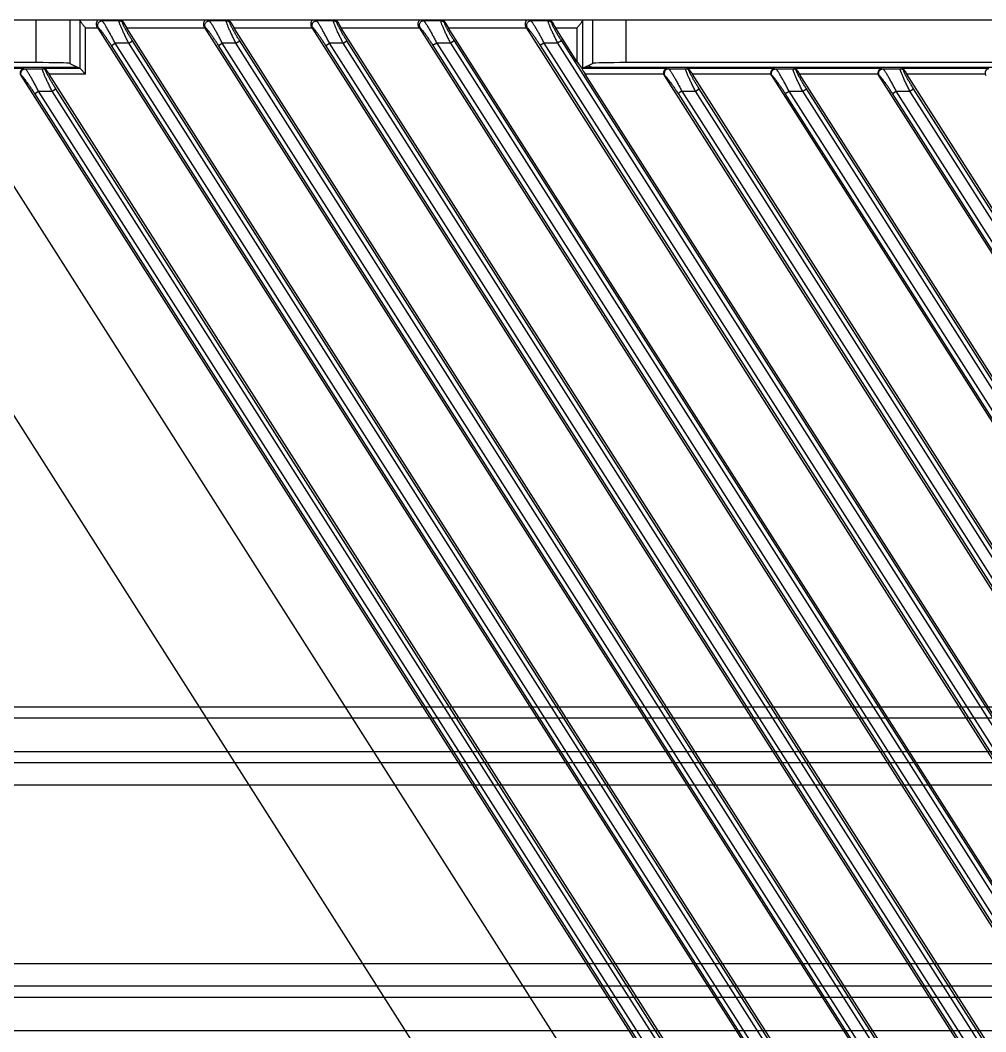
# Model space of a CAD drawing. Header units: millimetres. Extents: x 562 to 17351, y 2396 to 6995.
# Drawn here: x 12551.5 to 12638, y 5465.6 to 5556.2 of the extents above; entities that cross this region are included whole.
import ezdxf

# ---------------------------------------------------------------- set-up
doc = ezdxf.new("R2010")
doc.units = ezdxf.units.MM
doc.layers.add('02___PRT_ALL_AXES', color=7, linetype='Continuous')

# ---------------------------------------------------------------- blocks, each defined once
blk = doc.blocks.new('DTGCNV')
at = {"color": 7, "linetype": 'Continuous'}
for p, q in [((13316.618, 5010.197), (12716.618, 5010.197)), ((13130.711, 5006.4), (13130.711, 5010.197)), ((13133.707, 5010.197), (13133.707, 5006.326)), ((13134.634, 5005.862), (13134.634, 5010.16)), ((13135.133, 5005.363), (13135.133, 5009.497)), ((13136.217, 5009.497), (13135.133, 5009.497)), ((13136.269, 5009.526), (13136.16, 5009.585)), ((13136.217, 5009.497), (13315.884, 4727.477)), ((13136.605, 5010.138), (13136.497, 5010.197)), ((13138.128, 5010.138), (13136.605, 5010.138)), ((13138.128, 5010.138), (13138.161, 5010.197)), ((13138.509, 5010.035), (13138.465, 5009.954)), ((13145.821, 5009.497), (13138.825, 5009.497)), ((13315.918, 4731.517), (13138.825, 5009.497)), ((13145.873, 5009.526), (13145.764, 5009.585)), ((13145.821, 5009.497), (13315.884, 4742.552)), ((13146.209, 5010.138), (13146.101, 5010.197)), ((13147.733, 5010.138), (13146.209, 5010.138)), ((13147.733, 5010.138), (13147.765, 5010.197)), ((13148.113, 5010.035), (13148.069, 5009.954)), ((13155.425, 5009.497), (13148.429, 5009.497)), ((13315.918, 4746.593), (13148.429, 5009.497)), ((13155.477, 5009.526), (13155.368, 5009.585)), ((13155.425, 5009.497), (13315.884, 4757.628)), ((13155.813, 5010.138), (13155.705, 5010.197)), ((13157.337, 5010.138), (13155.813, 5010.138)), ((13157.337, 5010.138), (13157.369, 5010.197)), ((13157.717, 5010.035), (13157.673, 5009.954)), ((13165.029, 5009.497), (13158.034, 5009.497)), ((13311.784, 4768.157), (13158.034, 5009.497)), ((13164.973, 5009.585), (13165.081, 5009.526)), ((13165.029, 5009.497), (13311.536, 4779.528)), ((13165.309, 5010.197), (13165.417, 5010.138)), ((13166.941, 5010.138), (13165.417, 5010.138)), ((13166.973, 5010.197), (13166.941, 5010.138)), ((13167.321, 5010.035), (13167.277, 5009.954)), ((13174.633, 5009.497), (13167.638, 5009.497)), ((13311.784, 4783.233), (13167.638, 5009.497)), ((13174.577, 5009.585), (13174.685, 5009.526)), ((13174.633, 5009.497), (13311.536, 4794.603)), ((13174.914, 5010.197), (13175.021, 5010.138)), ((13176.545, 5010.138), (13175.021, 5010.138)), ((13176.577, 5010.197), (13176.545, 5010.138)), ((13176.925, 5010.035), (13176.881, 5009.954)), ((13179.144, 5009.497), (13177.242, 5009.497)), ((13179.144, 5006.512), (13177.242, 5009.497)), ((13179.144, 5009.497), (13179.144, 5006.512)), ((13179.643, 5010.16), (13179.643, 5005.862)), ((13180.57, 5006.326), (13180.57, 5010.197)), ((13183.566, 5006.4), (13183.566, 5010.197)), ((13137.436, 5007.932), (13137.772, 5008.146)), ((13314.231, 4730.419), (13137.436, 5007.932)), ((13138.992, 5008.146), (13137.772, 5008.146)), ((13314.567, 4730.633), (13137.772, 5008.146)), ((13138.992, 5008.146), (13139.328, 5008.36)), ((13314.567, 4732.549), (13138.992, 5008.146)), ((13314.903, 4732.763), (13139.328, 5008.36)), ((13147.04, 5007.932), (13147.376, 5008.146)), ((13314.231, 4745.494), (13147.04, 5007.932)), ((13148.596, 5008.146), (13147.376, 5008.146)), ((13314.567, 4745.708), (13147.376, 5008.146)), ((13148.596, 5008.146), (13148.933, 5008.36)), ((13314.567, 4747.625), (13148.596, 5008.146)), ((13314.903, 4747.839), (13148.933, 5008.36)), ((13156.644, 5007.932), (13156.98, 5008.146)), ((13314.231, 4760.57), (13156.644, 5007.932)), ((13158.201, 5008.146), (13156.98, 5008.146)), ((13314.567, 4760.784), (13156.98, 5008.146)), ((13158.201, 5008.146), (13158.537, 5008.36)), ((13314.567, 4762.7), (13158.201, 5008.146)), ((13314.903, 4762.914), (13158.537, 5008.36)), ((13166.584, 5008.146), (13166.248, 5007.932)), ((13166.248, 5007.932), (13309.921, 4782.41)), ((13167.805, 5008.146), (13166.584, 5008.146)), ((13166.584, 5008.146), (13310.257, 4782.624)), ((13168.141, 5008.36), (13167.805, 5008.146)), ((13167.805, 5008.146), (13310.257, 4784.54)), ((13168.141, 5008.36), (13310.593, 4784.754)), ((13176.188, 5008.146), (13175.852, 5007.932)), ((13175.852, 5007.932), (13309.921, 4797.485)), ((13177.409, 5008.146), (13176.188, 5008.146)), ((13176.188, 5008.146), (13310.257, 4797.699)), ((13177.745, 5008.36), (13177.409, 5008.146)), ((13177.409, 5008.146), (13310.257, 4799.615)), ((13177.745, 5008.36), (13310.593, 4799.829)), ((13134.46, 5005.95), (13099.777, 5005.95)), ((13130.711, 5006.4), (13103.525, 5006.4)), ((13129.607, 5005.863), (13122.17, 5005.863)), ((13129.607, 5005.863), (13129.733, 5005.836)), ((13129.733, 5005.836), (13131.276, 5005.836)), ((13131.276, 5005.836), (13131.367, 5005.863)), ((13134.633, 5005.863), (13131.367, 5005.863)), ((13133.707, 5006.326), (13134.633, 5005.863)), ((13135.133, 5005.363), (13134.634, 5005.862)), ((13179.643, 5005.862), (13179.611, 5005.83)), ((13180.57, 5006.326), (13179.644, 5005.863)), ((13187.232, 5005.863), (13179.644, 5005.863)), ((13237.419, 5005.95), (13179.817, 5005.95)), ((13233.671, 5006.4), (13183.566, 5006.4)), ((13187.232, 5005.863), (13187.357, 5005.836)), ((13187.357, 5005.836), (13188.901, 5005.836)), ((13188.901, 5005.836), (13188.991, 5005.863)), ((13196.836, 5005.863), (13188.991, 5005.863)), ((13196.836, 5005.863), (13196.961, 5005.836)), ((13196.961, 5005.836), (13198.505, 5005.836)), ((13198.505, 5005.836), (13198.595, 5005.863)), ((13206.44, 5005.863), (13198.595, 5005.863)), ((13206.44, 5005.863), (13206.565, 5005.836)), ((13206.565, 5005.836), (13208.109, 5005.836)), ((13208.109, 5005.836), (13208.2, 5005.863)), ((13216.044, 5005.863), (13208.2, 5005.863)), ((13122.275, 5005.363), (13314.224, 4704.063)), ((13129.396, 5005.222), (13129.327, 5005.237)), ((13129.327, 5005.237), (13315.884, 4712.401)), ((13131.672, 5005.668), (13131.613, 5005.65)), ((13135.133, 5005.363), (13131.855, 5005.363)), ((13315.918, 4716.442), (13131.855, 5005.363)), ((13186.899, 5005.363), (13179.875, 5005.363)), ((13311.784, 4798.308), (13179.875, 5005.363)), ((13186.951, 5005.237), (13187.021, 5005.222)), ((13186.951, 5005.237), (13312.75, 4807.772)), ((13189.296, 5005.668), (13189.237, 5005.65)), ((13196.503, 5005.363), (13189.48, 5005.363)), ((13315.271, 4807.911), (13189.48, 5005.363)), ((13196.625, 5005.222), (13196.556, 5005.237)), ((13196.556, 5005.237), (13315.884, 4817.929)), ((13198.9, 5005.668), (13198.841, 5005.65)), ((13206.107, 5005.363), (13199.084, 5005.363)), ((13315.918, 4821.969), (13199.084, 5005.363)), ((13206.229, 5005.222), (13206.16, 5005.237)), ((13206.16, 5005.237), (13315.884, 4833.005)), ((13208.504, 5005.668), (13208.445, 5005.65)), ((13215.711, 5005.363), (13208.688, 5005.363)), ((13315.918, 4837.045), (13208.688, 5005.363)), ((13298.047, 4708.984), (13109.906, 5004.305)), ((13132.134, 5003.836), (13132.47, 5004.051)), ((13314.903, 4717.688), (13132.47, 5004.051)), ((13189.758, 5003.836), (13190.094, 5004.051)), ((13314.011, 4809.541), (13190.094, 5004.051)), ((13199.362, 5003.836), (13199.698, 5004.051)), ((13314.903, 4823.216), (13199.698, 5004.051)), ((13208.966, 5003.836), (13209.302, 5004.051)), ((13314.903, 4838.291), (13209.302, 5004.051)), ((13130.577, 5003.622), (13130.913, 5003.836)), ((13314.231, 4715.344), (13130.577, 5003.622)), ((13130.913, 5003.836), (13132.134, 5003.836)), ((13314.567, 4715.558), (13130.913, 5003.836)), ((13314.567, 4717.474), (13132.134, 5003.836)), ((13188.538, 5003.836), (13188.202, 5003.622)), ((13188.202, 5003.622), (13312.118, 4809.113)), ((13188.538, 5003.836), (13189.758, 5003.836)), ((13188.538, 5003.836), (13312.454, 4809.327)), ((13313.675, 4809.327), (13189.758, 5003.836)), ((13197.806, 5003.622), (13198.142, 5003.836)), ((13314.231, 4820.871), (13197.806, 5003.622)), ((13198.142, 5003.836), (13199.362, 5003.836)), ((13314.567, 4821.085), (13198.142, 5003.836)), ((13314.567, 4823.001), (13199.362, 5003.836)), ((13207.41, 5003.622), (13207.746, 5003.836)), ((13314.231, 4835.947), (13207.41, 5003.622)), ((13207.746, 5003.836), (13208.966, 5003.836)), ((13314.567, 4836.161), (13207.746, 5003.836)), ((13314.567, 4838.077), (13208.966, 5003.836))]:
    blk.add_line(p, q, dxfattribs=at)
for centre, radius, start, end in [((13138.127, 5009.737), 0.402, 32.75676, 89.74324), ((13147.731, 5009.737), 0.402, 32.75676, 89.74324), ((13157.335, 5009.737), 0.402, 32.75676, 89.74324), ((13166.939, 5009.737), 0.402, 32.75676, 89.74324), ((13176.543, 5009.737), 0.402, 32.75676, 89.74324), ((13131.275, 5005.437), 0.399, 32.32072, 89.80892), ((13188.9, 5005.437), 0.399, 32.32072, 89.80892), ((13198.504, 5005.437), 0.399, 32.32072, 89.80892), ((13208.108, 5005.437), 0.399, 32.32072, 89.80892)]:
    blk.add_arc(centre, radius, start, end, dxfattribs=at)
at = {"color": 4, "linetype": 'Continuous'}
blk.add_arc((13177.618, 4999.322), 7.25, 66.1092, 69.56169, dxfattribs=at)
at = {"color": 7, "linetype": 'Continuous'}
for centre, major_axis, ratio, start_param, end_param in [((13134.622, 5009.497), (0, 0.7), 0.052408, -0.329, 0), ((13136.144, 5009.497), (-0.449, 0.699), 0.073624, -1.618026, -1.492115), ((13138.898, 5009.497), (-0.449, 0.699), 0.073624, 0.647746, 1.523567), ((13145.748, 5009.497), (-0.449, 0.699), 0.073624, -1.618026, -1.492115), ((13148.502, 5009.497), (-0.449, 0.699), 0.073624, 0.647746, 1.523567), ((13155.352, 5009.497), (-0.449, 0.699), 0.073624, -1.618026, -1.492115), ((13158.106, 5009.497), (-0.449, 0.699), 0.073624, 0.647746, 1.523567), ((13164.956, 5009.497), (-0.449, 0.699), 0.073624, -1.618026, -1.492115), ((13167.71, 5009.497), (-0.449, 0.699), 0.073624, 0.647746, 1.523567), ((13174.561, 5009.497), (-0.449, 0.699), 0.073624, -1.618026, -1.492115), ((13177.314, 5009.497), (-0.449, 0.699), 0.073624, 0.647746, 1.523567), ((13179.655, 5009.497), (0, 0.7), 0.052408, 0, 0.329), ((13130.711, 5006.322), (3, 0), 0.026186, 0.05236, 1.570796), ((13134.632, 5005.363), (0, 0.5), 0.052408, -0.05236, -0.02618), ((13179.144, 5006.593), (-0.499, 0.789), 0.046753, -4.638574, -3.431039), ((13179.927, 5005.363), (-0.321, 0.499), 0.073624, 0.316032, 1.523567), ((13179.644, 5005.363), (0, 0.5), 0.052408, 0.02618, 0.05236), ((13183.566, 5006.322), (3, 0), 0.026186, 1.570796, 3.089233), ((13129.667, 5005.45), (0.394, -0.086), 0.992492, -2.706869, -2.364001), ((13131.907, 5005.363), (-0.321, 0.499), 0.073624, 0.868345, 1.523567), ((13187.292, 5005.45), (0.394, -0.086), 0.992492, -2.706869, -2.364001), ((13189.531, 5005.363), (-0.321, 0.499), 0.073624, 0.868345, 1.523567), ((13196.896, 5005.45), (0.394, -0.086), 0.992492, -2.706869, -2.364001), ((13199.136, 5005.363), (-0.321, 0.499), 0.073624, 0.868345, 1.523567), ((13206.5, 5005.45), (0.394, -0.086), 0.992492, -2.706869, -2.364001), ((13208.74, 5005.363), (-0.321, 0.499), 0.073624, 0.868345, 1.523567), ((13216.104, 5005.45), (0.394, -0.086), 0.992492, -2.706869, -2.364001)]:
    blk.add_ellipse(centre, major_axis=major_axis, ratio=ratio, start_param=start_param, end_param=end_param, dxfattribs=at)
for points, knots in [([(13134.634, 5010.16), (13134.634, 5010.156), (13134.636, 5010.148), (13134.64, 5010.136), (13134.646, 5010.123), (13134.656, 5010.102), (13134.672, 5010.075), (13134.695, 5010.04), (13134.722, 5010.002), (13134.763, 5009.947), (13134.82, 5009.874), (13134.893, 5009.784), (13134.971, 5009.69), (13135.051, 5009.594), (13135.106, 5009.53), (13135.133, 5009.497)], [0, 0, 0, 0, 0.013463, 0.028958, 0.046471, 0.065932, 0.110248, 0.160922, 0.216933, 0.277361, 0.408429, 0.549248, 0.696374, 0.84732, 1, 1, 1, 1]), ([(13136.171, 5010.197), (13136.174, 5010.197), (13136.178, 5010.197), (13136.183, 5010.196), (13136.186, 5010.195), (13136.188, 5010.193), (13136.19, 5010.19), (13136.191, 5010.186), (13136.191, 5010.182), (13136.19, 5010.177), (13136.187, 5010.17), (13136.182, 5010.161), (13136.176, 5010.15), (13136.169, 5010.138), (13136.162, 5010.125), (13136.154, 5010.111), (13136.142, 5010.089), (13136.128, 5010.059), (13136.113, 5010.02), (13136.1, 5009.975), (13136.09, 5009.927), (13136.084, 5009.874), (13136.084, 5009.818), (13136.091, 5009.759), (13136.106, 5009.699), (13136.128, 5009.64), (13136.149, 5009.603), (13136.16, 5009.585)], [0, 0, 0, 0, 0.012577, 0.017811, 0.022415, 0.026524, 0.030371, 0.038422, 0.043171, 0.048577, 0.06156, 0.077442, 0.095999, 0.116978, 0.140127, 0.165209, 0.192065, 0.250601, 0.315018, 0.384942, 0.460136, 0.540384, 0.625394, 0.714676, 0.807485, 0.902935, 1, 1, 1, 1]), ([(13136.269, 5009.526), (13136.25, 5009.555), (13136.221, 5009.62), (13136.205, 5009.725), (13136.217, 5009.832), (13136.256, 5009.931), (13136.319, 5010.018), (13136.402, 5010.085), (13136.5, 5010.127), (13136.57, 5010.138), (13136.605, 5010.138)], [0, 0, 0, 0, 0.124309, 0.249137, 0.374435, 0.5, 0.625565, 0.750863, 0.875691, 1, 1, 1, 1]), ([(13137.436, 5007.932), (13137.376, 5008.025), (13137.257, 5008.209), (13137.079, 5008.477), (13136.932, 5008.693), (13136.817, 5008.856), (13136.735, 5008.97), (13136.657, 5009.076), (13136.583, 5009.175), (13136.513, 5009.264), (13136.45, 5009.342), (13136.401, 5009.4), (13136.365, 5009.439), (13136.342, 5009.464), (13136.32, 5009.485), (13136.301, 5009.502), (13136.284, 5009.516), (13136.274, 5009.523), (13136.269, 5009.526)], [0, 0, 0, 0, 0.1676, 0.331584, 0.488296, 0.562693, 0.633727, 0.700799, 0.763258, 0.8204, 0.871473, 0.915693, 0.93499, 0.952285, 0.967494, 0.980544, 0.991384, 1, 1, 1, 1]), ([(13137.772, 5008.146), (13137.711, 5008.264), (13137.591, 5008.498), (13137.409, 5008.838), (13137.26, 5009.111), (13137.144, 5009.316), (13137.062, 5009.459), (13136.984, 5009.592), (13136.911, 5009.713), (13136.842, 5009.822), (13136.781, 5009.917), (13136.733, 5009.987), (13136.698, 5010.035), (13136.675, 5010.064), (13136.655, 5010.09), (13136.636, 5010.11), (13136.62, 5010.126), (13136.61, 5010.135), (13136.605, 5010.138)], [0, 0, 0, 0, 0.172457, 0.340604, 0.500133, 0.575264, 0.646516, 0.713267, 0.77487, 0.830657, 0.879953, 0.922093, 0.940283, 0.956456, 0.970552, 0.982522, 0.992336, 1, 1, 1, 1]), ([(13138.992, 5008.146), (13138.933, 5008.262), (13138.818, 5008.491), (13138.679, 5008.776), (13138.574, 5008.998), (13138.5, 5009.157), (13138.43, 5009.31), (13138.366, 5009.454), (13138.308, 5009.588), (13138.257, 5009.711), (13138.213, 5009.821), (13138.178, 5009.917), (13138.155, 5009.987), (13138.141, 5010.036), (13138.133, 5010.065), (13138.128, 5010.09), (13138.126, 5010.11), (13138.125, 5010.124), (13138.127, 5010.133), (13138.128, 5010.137), (13138.128, 5010.138)], [0, 0, 0, 0, 0.17863, 0.352747, 0.436605, 0.51745, 0.594578, 0.667244, 0.734677, 0.796087, 0.850691, 0.897742, 0.936571, 0.952732, 0.966652, 0.978305, 0.98769, 0.994858, 0.997662, 1, 1, 1, 1]), ([(13138.509, 5010.035), (13138.503, 5010.047), (13138.49, 5010.07), (13138.468, 5010.102), (13138.45, 5010.126), (13138.437, 5010.142), (13138.427, 5010.153), (13138.419, 5010.163), (13138.412, 5010.172), (13138.406, 5010.179), (13138.402, 5010.185), (13138.4, 5010.189), (13138.399, 5010.191), (13138.399, 5010.194), (13138.4, 5010.196), (13138.402, 5010.197), (13138.404, 5010.197), (13138.406, 5010.197), (13138.407, 5010.197)], [0, 0, 0, 0, 0.204317, 0.392896, 0.563403, 0.640806, 0.712092, 0.776327, 0.832529, 0.879525, 0.916233, 0.930591, 0.942394, 0.959733, 0.967501, 0.976309, 0.987004, 1, 1, 1, 1]), ([(13139.328, 5008.36), (13139.271, 5008.45), (13139.159, 5008.629), (13138.997, 5008.894), (13138.87, 5009.109), (13138.775, 5009.275), (13138.711, 5009.391), (13138.652, 5009.5), (13138.599, 5009.6), (13138.554, 5009.69), (13138.522, 5009.759), (13138.501, 5009.808), (13138.488, 5009.84), (13138.478, 5009.868), (13138.47, 5009.893), (13138.465, 5009.914), (13138.462, 5009.929), (13138.462, 5009.939), (13138.462, 5009.946), (13138.463, 5009.951), (13138.465, 5009.954)], [0, 0, 0, 0, 0.175673, 0.347519, 0.511196, 0.588381, 0.661487, 0.7297, 0.792145, 0.847915, 0.896102, 0.917087, 0.935869, 0.952372, 0.966531, 0.978313, 0.987727, 0.991571, 0.994868, 1, 1, 1, 1]), ([(13145.776, 5010.197), (13145.778, 5010.197), (13145.782, 5010.197), (13145.787, 5010.196), (13145.79, 5010.195), (13145.792, 5010.193), (13145.794, 5010.19), (13145.795, 5010.186), (13145.795, 5010.182), (13145.794, 5010.177), (13145.791, 5010.17), (13145.786, 5010.161), (13145.78, 5010.15), (13145.774, 5010.138), (13145.766, 5010.125), (13145.758, 5010.111), (13145.747, 5010.089), (13145.732, 5010.059), (13145.717, 5010.02), (13145.704, 5009.975), (13145.694, 5009.927), (13145.688, 5009.874), (13145.688, 5009.818), (13145.695, 5009.759), (13145.71, 5009.699), (13145.732, 5009.64), (13145.753, 5009.603), (13145.764, 5009.585)], [0, 0, 0, 0, 0.012577, 0.017811, 0.022415, 0.026524, 0.030371, 0.038422, 0.043171, 0.048577, 0.06156, 0.077442, 0.095999, 0.116978, 0.140127, 0.165209, 0.192065, 0.250601, 0.315018, 0.384942, 0.460136, 0.540384, 0.625394, 0.714676, 0.807485, 0.902935, 1, 1, 1, 1]), ([(13145.873, 5009.526), (13145.854, 5009.555), (13145.826, 5009.62), (13145.809, 5009.725), (13145.821, 5009.832), (13145.86, 5009.931), (13145.923, 5010.018), (13146.006, 5010.085), (13146.104, 5010.127), (13146.174, 5010.138), (13146.209, 5010.138)], [0, 0, 0, 0, 0.124309, 0.249137, 0.374435, 0.5, 0.625565, 0.750863, 0.875691, 1, 1, 1, 1]), ([(13147.04, 5007.932), (13146.98, 5008.025), (13146.862, 5008.209), (13146.683, 5008.477), (13146.536, 5008.693), (13146.421, 5008.856), (13146.339, 5008.97), (13146.261, 5009.076), (13146.187, 5009.175), (13146.118, 5009.264), (13146.054, 5009.342), (13146.005, 5009.4), (13145.969, 5009.439), (13145.946, 5009.464), (13145.924, 5009.485), (13145.905, 5009.502), (13145.888, 5009.516), (13145.878, 5009.523), (13145.873, 5009.526)], [0, 0, 0, 0, 0.1676, 0.331584, 0.488296, 0.562693, 0.633727, 0.700799, 0.763258, 0.8204, 0.871473, 0.915693, 0.93499, 0.952285, 0.967494, 0.980544, 0.991384, 1, 1, 1, 1]), ([(13147.376, 5008.146), (13147.315, 5008.264), (13147.195, 5008.498), (13147.014, 5008.838), (13146.864, 5009.111), (13146.748, 5009.316), (13146.666, 5009.459), (13146.588, 5009.592), (13146.515, 5009.713), (13146.447, 5009.822), (13146.385, 5009.917), (13146.337, 5009.987), (13146.302, 5010.035), (13146.279, 5010.064), (13146.259, 5010.09), (13146.24, 5010.11), (13146.224, 5010.126), (13146.214, 5010.135), (13146.209, 5010.138)], [0, 0, 0, 0, 0.172457, 0.340604, 0.500133, 0.575264, 0.646516, 0.713267, 0.77487, 0.830657, 0.879953, 0.922093, 0.940283, 0.956456, 0.970552, 0.982522, 0.992336, 1, 1, 1, 1]), ([(13148.596, 5008.146), (13148.538, 5008.262), (13148.422, 5008.491), (13148.283, 5008.776), (13148.178, 5008.998), (13148.104, 5009.157), (13148.034, 5009.31), (13147.97, 5009.454), (13147.912, 5009.588), (13147.861, 5009.711), (13147.817, 5009.821), (13147.782, 5009.917), (13147.759, 5009.987), (13147.745, 5010.036), (13147.737, 5010.065), (13147.732, 5010.09), (13147.73, 5010.11), (13147.729, 5010.124), (13147.731, 5010.133), (13147.732, 5010.137), (13147.733, 5010.138)], [0, 0, 0, 0, 0.17863, 0.352747, 0.436605, 0.51745, 0.594578, 0.667244, 0.734677, 0.796087, 0.850691, 0.897742, 0.936571, 0.952732, 0.966652, 0.978305, 0.98769, 0.994858, 0.997662, 1, 1, 1, 1]), ([(13148.113, 5010.035), (13148.107, 5010.047), (13148.094, 5010.07), (13148.072, 5010.102), (13148.054, 5010.126), (13148.041, 5010.142), (13148.031, 5010.153), (13148.023, 5010.163), (13148.016, 5010.172), (13148.01, 5010.179), (13148.006, 5010.185), (13148.004, 5010.189), (13148.003, 5010.191), (13148.003, 5010.194), (13148.005, 5010.196), (13148.006, 5010.197), (13148.008, 5010.197), (13148.01, 5010.197), (13148.011, 5010.197)], [0, 0, 0, 0, 0.204317, 0.392896, 0.563403, 0.640806, 0.712092, 0.776327, 0.832529, 0.879525, 0.916233, 0.930591, 0.942394, 0.959733, 0.967501, 0.976309, 0.987004, 1, 1, 1, 1]), ([(13148.933, 5008.36), (13148.875, 5008.45), (13148.763, 5008.629), (13148.601, 5008.894), (13148.474, 5009.109), (13148.379, 5009.275), (13148.315, 5009.391), (13148.256, 5009.5), (13148.203, 5009.6), (13148.158, 5009.69), (13148.126, 5009.759), (13148.105, 5009.808), (13148.092, 5009.84), (13148.082, 5009.868), (13148.074, 5009.893), (13148.069, 5009.914), (13148.066, 5009.929), (13148.066, 5009.939), (13148.066, 5009.946), (13148.067, 5009.951), (13148.069, 5009.954)], [0, 0, 0, 0, 0.175673, 0.347519, 0.511196, 0.588381, 0.661487, 0.7297, 0.792145, 0.847915, 0.896102, 0.917087, 0.935869, 0.952372, 0.966531, 0.978313, 0.987727, 0.991571, 0.994868, 1, 1, 1, 1]), ([(13155.38, 5010.197), (13155.382, 5010.197), (13155.386, 5010.197), (13155.391, 5010.196), (13155.394, 5010.195), (13155.396, 5010.193), (13155.398, 5010.19), (13155.399, 5010.186), (13155.399, 5010.182), (13155.398, 5010.177), (13155.395, 5010.17), (13155.39, 5010.161), (13155.384, 5010.15), (13155.378, 5010.138), (13155.37, 5010.125), (13155.362, 5010.111), (13155.351, 5010.089), (13155.336, 5010.059), (13155.321, 5010.02), (13155.308, 5009.975), (13155.298, 5009.927), (13155.292, 5009.874), (13155.293, 5009.818), (13155.299, 5009.759), (13155.314, 5009.699), (13155.336, 5009.64), (13155.357, 5009.603), (13155.368, 5009.585)], [0, 0, 0, 0, 0.012577, 0.017811, 0.022415, 0.026524, 0.030371, 0.038422, 0.043171, 0.048577, 0.06156, 0.077442, 0.095999, 0.116978, 0.140127, 0.165209, 0.192065, 0.250601, 0.315018, 0.384942, 0.460136, 0.540384, 0.625394, 0.714676, 0.807485, 0.902935, 1, 1, 1, 1]), ([(13155.477, 5009.526), (13155.459, 5009.555), (13155.43, 5009.62), (13155.413, 5009.725), (13155.425, 5009.832), (13155.464, 5009.931), (13155.527, 5010.018), (13155.61, 5010.085), (13155.708, 5010.127), (13155.778, 5010.138), (13155.813, 5010.138)], [0, 0, 0, 0, 0.124309, 0.249137, 0.374435, 0.5, 0.625565, 0.750863, 0.875691, 1, 1, 1, 1]), ([(13156.644, 5007.932), (13156.584, 5008.025), (13156.466, 5008.209), (13156.287, 5008.477), (13156.14, 5008.693), (13156.025, 5008.856), (13155.943, 5008.97), (13155.865, 5009.076), (13155.791, 5009.175), (13155.722, 5009.264), (13155.658, 5009.342), (13155.609, 5009.4), (13155.573, 5009.439), (13155.55, 5009.464), (13155.528, 5009.485), (13155.509, 5009.502), (13155.493, 5009.516), (13155.482, 5009.523), (13155.477, 5009.526)], [0, 0, 0, 0, 0.1676, 0.331584, 0.488296, 0.562693, 0.633727, 0.700799, 0.763258, 0.8204, 0.871473, 0.915693, 0.93499, 0.952285, 0.967494, 0.980544, 0.991384, 1, 1, 1, 1]), ([(13156.98, 5008.146), (13156.919, 5008.264), (13156.799, 5008.498), (13156.618, 5008.838), (13156.468, 5009.111), (13156.352, 5009.316), (13156.27, 5009.459), (13156.192, 5009.592), (13156.119, 5009.713), (13156.051, 5009.822), (13155.989, 5009.917), (13155.941, 5009.987), (13155.906, 5010.035), (13155.883, 5010.064), (13155.863, 5010.09), (13155.844, 5010.11), (13155.828, 5010.126), (13155.818, 5010.135), (13155.813, 5010.138)], [0, 0, 0, 0, 0.172457, 0.340604, 0.500133, 0.575264, 0.646516, 0.713267, 0.77487, 0.830657, 0.879953, 0.922093, 0.940283, 0.956456, 0.970552, 0.982522, 0.992336, 1, 1, 1, 1]), ([(13158.201, 5008.146), (13158.142, 5008.262), (13158.027, 5008.491), (13157.888, 5008.776), (13157.782, 5008.998), (13157.708, 5009.157), (13157.638, 5009.31), (13157.574, 5009.454), (13157.516, 5009.588), (13157.465, 5009.711), (13157.422, 5009.821), (13157.386, 5009.917), (13157.363, 5009.987), (13157.349, 5010.036), (13157.342, 5010.065), (13157.336, 5010.09), (13157.334, 5010.11), (13157.334, 5010.124), (13157.335, 5010.133), (13157.336, 5010.137), (13157.337, 5010.138)], [0, 0, 0, 0, 0.17863, 0.352747, 0.436605, 0.51745, 0.594578, 0.667244, 0.734677, 0.796087, 0.850691, 0.897742, 0.936571, 0.952732, 0.966652, 0.978305, 0.98769, 0.994858, 0.997662, 1, 1, 1, 1]), ([(13157.717, 5010.035), (13157.711, 5010.047), (13157.698, 5010.07), (13157.676, 5010.102), (13157.659, 5010.126), (13157.645, 5010.142), (13157.635, 5010.153), (13157.627, 5010.163), (13157.62, 5010.172), (13157.614, 5010.179), (13157.61, 5010.185), (13157.608, 5010.189), (13157.607, 5010.191), (13157.607, 5010.194), (13157.609, 5010.196), (13157.61, 5010.197), (13157.612, 5010.197), (13157.614, 5010.197), (13157.615, 5010.197)], [0, 0, 0, 0, 0.204316, 0.392897, 0.563407, 0.640809, 0.712098, 0.776334, 0.832531, 0.879528, 0.916238, 0.930594, 0.942393, 0.959731, 0.967497, 0.976306, 0.987002, 1, 1, 1, 1]), ([(13158.537, 5008.36), (13158.479, 5008.45), (13158.367, 5008.629), (13158.205, 5008.894), (13158.078, 5009.109), (13157.983, 5009.275), (13157.919, 5009.391), (13157.86, 5009.5), (13157.807, 5009.6), (13157.762, 5009.69), (13157.73, 5009.759), (13157.709, 5009.808), (13157.696, 5009.84), (13157.686, 5009.868), (13157.678, 5009.893), (13157.673, 5009.914), (13157.67, 5009.929), (13157.67, 5009.939), (13157.67, 5009.946), (13157.671, 5009.951), (13157.673, 5009.954)], [0, 0, 0, 0, 0.175673, 0.347519, 0.511196, 0.588381, 0.661487, 0.7297, 0.792145, 0.847915, 0.896102, 0.917087, 0.935869, 0.952372, 0.966531, 0.978313, 0.987727, 0.991571, 0.994868, 1, 1, 1, 1]), ([(13164.984, 5010.197), (13164.986, 5010.197), (13164.99, 5010.197), (13164.995, 5010.196), (13164.998, 5010.195), (13165, 5010.193), (13165.003, 5010.19), (13165.003, 5010.186), (13165.003, 5010.182), (13165.002, 5010.177), (13164.999, 5010.17), (13164.994, 5010.161), (13164.989, 5010.15), (13164.982, 5010.138), (13164.974, 5010.125), (13164.966, 5010.111), (13164.955, 5010.089), (13164.94, 5010.059), (13164.925, 5010.02), (13164.912, 5009.975), (13164.902, 5009.927), (13164.897, 5009.874), (13164.897, 5009.818), (13164.903, 5009.759), (13164.918, 5009.699), (13164.94, 5009.64), (13164.961, 5009.603), (13164.973, 5009.585)], [0, 0, 0, 0, 0.012577, 0.017811, 0.022415, 0.026524, 0.030371, 0.038422, 0.043171, 0.048577, 0.06156, 0.077442, 0.095999, 0.116978, 0.140127, 0.165209, 0.192065, 0.250601, 0.315018, 0.384942, 0.460136, 0.540384, 0.625394, 0.714676, 0.807485, 0.902935, 1, 1, 1, 1]), ([(13165.417, 5010.138), (13165.382, 5010.138), (13165.312, 5010.127), (13165.214, 5010.085), (13165.131, 5010.018), (13165.068, 5009.931), (13165.029, 5009.832), (13165.017, 5009.725), (13165.034, 5009.62), (13165.063, 5009.555), (13165.081, 5009.526)], [0, 0, 0, 0, 0.124309, 0.249137, 0.374435, 0.5, 0.625565, 0.750863, 0.875691, 1, 1, 1, 1]), ([(13165.081, 5009.526), (13165.086, 5009.523), (13165.097, 5009.516), (13165.113, 5009.502), (13165.133, 5009.485), (13165.154, 5009.464), (13165.178, 5009.439), (13165.213, 5009.4), (13165.262, 5009.342), (13165.326, 5009.264), (13165.395, 5009.175), (13165.469, 5009.076), (13165.547, 5008.97), (13165.629, 5008.856), (13165.744, 5008.693), (13165.891, 5008.477), (13166.07, 5008.209), (13166.188, 5008.025), (13166.248, 5007.932)], [0, 0, 0, 0, 0.008615, 0.019455, 0.032505, 0.047714, 0.065009, 0.084305, 0.128526, 0.179599, 0.236742, 0.299202, 0.366274, 0.437309, 0.511707, 0.668418, 0.832402, 1, 1, 1, 1]), ([(13165.417, 5010.138), (13165.422, 5010.135), (13165.432, 5010.126), (13165.448, 5010.11), (13165.467, 5010.09), (13165.487, 5010.064), (13165.51, 5010.035), (13165.545, 5009.987), (13165.593, 5009.917), (13165.655, 5009.822), (13165.723, 5009.713), (13165.796, 5009.592), (13165.874, 5009.459), (13165.956, 5009.316), (13166.072, 5009.111), (13166.222, 5008.838), (13166.403, 5008.498), (13166.524, 5008.264), (13166.584, 5008.146)], [0, 0, 0, 0, 0.007664, 0.017477, 0.029447, 0.043543, 0.059716, 0.077906, 0.120046, 0.169342, 0.22513, 0.286734, 0.353486, 0.424739, 0.49987, 0.659399, 0.827544, 1, 1, 1, 1]), ([(13166.941, 5010.138), (13166.94, 5010.137), (13166.939, 5010.133), (13166.938, 5010.124), (13166.938, 5010.11), (13166.941, 5010.09), (13166.946, 5010.065), (13166.953, 5010.036), (13166.967, 5009.987), (13166.99, 5009.917), (13167.026, 5009.821), (13167.069, 5009.711), (13167.12, 5009.588), (13167.178, 5009.454), (13167.242, 5009.31), (13167.312, 5009.157), (13167.386, 5008.998), (13167.492, 5008.776), (13167.631, 5008.491), (13167.746, 5008.262), (13167.805, 5008.146)], [0, 0, 0, 0, 0.002337, 0.005141, 0.012309, 0.021692, 0.033343, 0.047262, 0.063422, 0.102249, 0.149298, 0.203902, 0.265312, 0.332745, 0.405412, 0.48254, 0.563386, 0.647245, 0.821366, 1, 1, 1, 1]), ([(13167.321, 5010.035), (13167.315, 5010.047), (13167.302, 5010.07), (13167.281, 5010.102), (13167.263, 5010.126), (13167.249, 5010.142), (13167.24, 5010.153), (13167.231, 5010.163), (13167.224, 5010.172), (13167.218, 5010.179), (13167.214, 5010.185), (13167.212, 5010.189), (13167.211, 5010.191), (13167.211, 5010.194), (13167.213, 5010.196), (13167.214, 5010.197), (13167.216, 5010.197), (13167.218, 5010.197), (13167.219, 5010.197)], [0, 0, 0, 0, 0.204317, 0.392896, 0.563403, 0.640806, 0.712092, 0.776327, 0.832529, 0.879525, 0.916233, 0.930591, 0.942394, 0.959733, 0.967501, 0.976309, 0.987004, 1, 1, 1, 1]), ([(13167.277, 5009.954), (13167.275, 5009.951), (13167.274, 5009.946), (13167.274, 5009.939), (13167.274, 5009.929), (13167.277, 5009.914), (13167.282, 5009.893), (13167.29, 5009.868), (13167.301, 5009.84), (13167.313, 5009.808), (13167.334, 5009.759), (13167.366, 5009.69), (13167.411, 5009.6), (13167.464, 5009.5), (13167.523, 5009.391), (13167.587, 5009.275), (13167.682, 5009.109), (13167.809, 5008.894), (13167.971, 5008.629), (13168.083, 5008.45), (13168.141, 5008.36)], [0, 0, 0, 0, 0.005131, 0.008428, 0.012271, 0.021684, 0.033464, 0.047622, 0.064124, 0.082905, 0.10389, 0.152077, 0.207846, 0.270293, 0.338506, 0.411613, 0.488798, 0.652475, 0.824325, 1, 1, 1, 1]), ([(13174.588, 5010.197), (13174.591, 5010.197), (13174.595, 5010.197), (13174.599, 5010.196), (13174.602, 5010.195), (13174.604, 5010.193), (13174.607, 5010.19), (13174.607, 5010.186), (13174.607, 5010.182), (13174.606, 5010.177), (13174.603, 5010.17), (13174.599, 5010.161), (13174.593, 5010.15), (13174.586, 5010.138), (13174.578, 5010.125), (13174.57, 5010.111), (13174.559, 5010.089), (13174.545, 5010.059), (13174.529, 5010.02), (13174.516, 5009.975), (13174.506, 5009.927), (13174.501, 5009.874), (13174.501, 5009.818), (13174.508, 5009.759), (13174.522, 5009.699), (13174.544, 5009.64), (13174.565, 5009.603), (13174.577, 5009.585)], [0, 0, 0, 0, 0.012577, 0.017811, 0.022415, 0.026524, 0.030371, 0.038422, 0.043171, 0.048577, 0.06156, 0.077442, 0.095999, 0.116978, 0.140127, 0.165209, 0.192065, 0.250601, 0.315018, 0.384942, 0.460136, 0.540384, 0.625394, 0.714676, 0.807485, 0.902935, 1, 1, 1, 1]), ([(13175.021, 5010.138), (13174.986, 5010.138), (13174.916, 5010.127), (13174.819, 5010.085), (13174.735, 5010.018), (13174.672, 5009.931), (13174.633, 5009.832), (13174.621, 5009.725), (13174.638, 5009.62), (13174.667, 5009.555), (13174.685, 5009.526)], [0, 0, 0, 0, 0.124309, 0.249137, 0.374435, 0.5, 0.625565, 0.750863, 0.875691, 1, 1, 1, 1]), ([(13174.685, 5009.526), (13174.69, 5009.523), (13174.701, 5009.516), (13174.717, 5009.502), (13174.737, 5009.485), (13174.758, 5009.464), (13174.782, 5009.439), (13174.817, 5009.4), (13174.867, 5009.342), (13174.93, 5009.264), (13174.999, 5009.175), (13175.073, 5009.076), (13175.151, 5008.97), (13175.233, 5008.856), (13175.348, 5008.693), (13175.495, 5008.477), (13175.674, 5008.209), (13175.793, 5008.025), (13175.852, 5007.932)], [0, 0, 0, 0, 0.008615, 0.019455, 0.032505, 0.047714, 0.065009, 0.084305, 0.128526, 0.179599, 0.236742, 0.299202, 0.366274, 0.437309, 0.511707, 0.668418, 0.832402, 1, 1, 1, 1]), ([(13175.021, 5010.138), (13175.026, 5010.135), (13175.036, 5010.126), (13175.052, 5010.11), (13175.071, 5010.09), (13175.091, 5010.064), (13175.114, 5010.035), (13175.149, 5009.987), (13175.197, 5009.917), (13175.259, 5009.822), (13175.327, 5009.713), (13175.4, 5009.592), (13175.478, 5009.459), (13175.56, 5009.316), (13175.676, 5009.111), (13175.826, 5008.838), (13176.007, 5008.498), (13176.128, 5008.264), (13176.188, 5008.146)], [0, 0, 0, 0, 0.007664, 0.017477, 0.029447, 0.043543, 0.059716, 0.077906, 0.120046, 0.169342, 0.22513, 0.286734, 0.353486, 0.424739, 0.49987, 0.659399, 0.827544, 1, 1, 1, 1]), ([(13176.545, 5010.138), (13176.544, 5010.137), (13176.543, 5010.133), (13176.542, 5010.124), (13176.542, 5010.11), (13176.545, 5010.09), (13176.55, 5010.065), (13176.557, 5010.036), (13176.571, 5009.987), (13176.594, 5009.917), (13176.63, 5009.821), (13176.673, 5009.711), (13176.724, 5009.588), (13176.782, 5009.454), (13176.846, 5009.31), (13176.916, 5009.157), (13176.99, 5008.998), (13177.096, 5008.776), (13177.235, 5008.491), (13177.35, 5008.262), (13177.409, 5008.146)], [0, 0, 0, 0, 0.002337, 0.005141, 0.012309, 0.021692, 0.033343, 0.047262, 0.063422, 0.102249, 0.149298, 0.203902, 0.265312, 0.332745, 0.405412, 0.48254, 0.563386, 0.647245, 0.821366, 1, 1, 1, 1]), ([(13176.925, 5010.035), (13176.919, 5010.047), (13176.906, 5010.07), (13176.885, 5010.102), (13176.867, 5010.126), (13176.853, 5010.142), (13176.844, 5010.153), (13176.835, 5010.163), (13176.828, 5010.172), (13176.822, 5010.179), (13176.818, 5010.185), (13176.816, 5010.189), (13176.815, 5010.191), (13176.815, 5010.194), (13176.817, 5010.196), (13176.818, 5010.197), (13176.821, 5010.197), (13176.822, 5010.197), (13176.823, 5010.197)], [0, 0, 0, 0, 0.204317, 0.392896, 0.563403, 0.640806, 0.712092, 0.776327, 0.832529, 0.879525, 0.916233, 0.930591, 0.942394, 0.959733, 0.967501, 0.976309, 0.987004, 1, 1, 1, 1]), ([(13176.881, 5009.954), (13176.879, 5009.951), (13176.878, 5009.946), (13176.878, 5009.939), (13176.878, 5009.929), (13176.881, 5009.914), (13176.886, 5009.893), (13176.894, 5009.868), (13176.905, 5009.84), (13176.917, 5009.808), (13176.938, 5009.759), (13176.971, 5009.69), (13177.016, 5009.6), (13177.068, 5009.5), (13177.127, 5009.391), (13177.191, 5009.275), (13177.286, 5009.109), (13177.413, 5008.894), (13177.575, 5008.629), (13177.687, 5008.45), (13177.745, 5008.36)], [0, 0, 0, 0, 0.005131, 0.008428, 0.012271, 0.021684, 0.033464, 0.047622, 0.064124, 0.082905, 0.10389, 0.152077, 0.207846, 0.270293, 0.338506, 0.411613, 0.488798, 0.652475, 0.824325, 1, 1, 1, 1]), ([(13179.144, 5009.497), (13179.171, 5009.53), (13179.226, 5009.594), (13179.306, 5009.69), (13179.384, 5009.784), (13179.457, 5009.874), (13179.514, 5009.947), (13179.555, 5010.002), (13179.582, 5010.04), (13179.604, 5010.075), (13179.621, 5010.102), (13179.631, 5010.123), (13179.636, 5010.136), (13179.641, 5010.148), (13179.643, 5010.156), (13179.643, 5010.16)], [0, 0, 0, 0, 0.152678, 0.303619, 0.450743, 0.591561, 0.722626, 0.783052, 0.839064, 0.889738, 0.93406, 0.953523, 0.971039, 0.986537, 1, 1, 1, 1]), ([(13129.607, 5005.863), (13129.585, 5005.862), (13129.539, 5005.856), (13129.473, 5005.831), (13129.411, 5005.79), (13129.364, 5005.744), (13129.332, 5005.699), (13129.302, 5005.647), (13129.273, 5005.57), (13129.259, 5005.469), (13129.266, 5005.398), (13129.274, 5005.363)], [0, 0, 0, 0, 0.098793, 0.200838, 0.308654, 0.424788, 0.486837, 0.551839, 0.69107, 0.841979, 1, 1, 1, 1]), ([(13129.396, 5005.222), (13129.378, 5005.252), (13129.348, 5005.317), (13129.331, 5005.423), (13129.342, 5005.53), (13129.381, 5005.63), (13129.444, 5005.717), (13129.528, 5005.784), (13129.627, 5005.826), (13129.697, 5005.836), (13129.733, 5005.836)], [0, 0, 0, 0, 0.124979, 0.250157, 0.375457, 0.500747, 0.625901, 0.750834, 0.875512, 1, 1, 1, 1]), ([(13130.913, 5003.836), (13130.85, 5003.959), (13130.725, 5004.201), (13130.567, 5004.499), (13130.441, 5004.728), (13130.351, 5004.891), (13130.263, 5005.046), (13130.179, 5005.191), (13130.1, 5005.325), (13130.025, 5005.447), (13129.957, 5005.554), (13129.896, 5005.646), (13129.849, 5005.712), (13129.816, 5005.756), (13129.795, 5005.782), (13129.776, 5005.803), (13129.761, 5005.817), (13129.751, 5005.825), (13129.744, 5005.83), (13129.738, 5005.834), (13129.734, 5005.835), (13129.733, 5005.836)], [0, 0, 0, 0, 0.177831, 0.350869, 0.4341, 0.514314, 0.59087, 0.663095, 0.73029, 0.791726, 0.846656, 0.89433, 0.934024, 0.950674, 0.965095, 0.977235, 0.987066, 0.991119, 0.994609, 0.997556, 1, 1, 1, 1]), ([(13132.134, 5003.836), (13132.073, 5003.957), (13131.953, 5004.194), (13131.809, 5004.49), (13131.7, 5004.72), (13131.624, 5004.884), (13131.553, 5005.04), (13131.489, 5005.187), (13131.431, 5005.323), (13131.388, 5005.429), (13131.357, 5005.506), (13131.337, 5005.559), (13131.32, 5005.607), (13131.305, 5005.652), (13131.292, 5005.691), (13131.282, 5005.726), (13131.274, 5005.757), (13131.269, 5005.782), (13131.267, 5005.801), (13131.267, 5005.813), (13131.267, 5005.82), (13131.269, 5005.826), (13131.27, 5005.83), (13131.273, 5005.834), (13131.275, 5005.835), (13131.276, 5005.836)], [0, 0, 0, 0, 0.184726, 0.364404, 0.450654, 0.53352, 0.612205, 0.685869, 0.753643, 0.814644, 0.842334, 0.868009, 0.891573, 0.912933, 0.932009, 0.94873, 0.963045, 0.974919, 0.984358, 0.988185, 0.991438, 0.994155, 0.996399, 0.998285, 1, 1, 1, 1]), ([(13131.672, 5005.668), (13131.655, 5005.699), (13131.614, 5005.754), (13131.537, 5005.815), (13131.454, 5005.852), (13131.395, 5005.862), (13131.367, 5005.863)], [0, 0, 0, 0, 0.280934, 0.535713, 0.772708, 1, 1, 1, 1]), ([(13187.232, 5005.863), (13187.209, 5005.862), (13187.164, 5005.856), (13187.098, 5005.831), (13187.035, 5005.79), (13186.989, 5005.744), (13186.956, 5005.699), (13186.926, 5005.647), (13186.898, 5005.57), (13186.884, 5005.469), (13186.891, 5005.398), (13186.899, 5005.363)], [0, 0, 0, 0, 0.098793, 0.200838, 0.308654, 0.424788, 0.486837, 0.551839, 0.69107, 0.841979, 1, 1, 1, 1]), ([(13187.357, 5005.836), (13187.322, 5005.836), (13187.251, 5005.826), (13187.153, 5005.784), (13187.069, 5005.717), (13187.005, 5005.63), (13186.966, 5005.53), (13186.955, 5005.423), (13186.972, 5005.317), (13187.002, 5005.252), (13187.021, 5005.222)], [0, 0, 0, 0, 0.124488, 0.249166, 0.374099, 0.499253, 0.624543, 0.749843, 0.875021, 1, 1, 1, 1]), ([(13187.357, 5005.836), (13187.359, 5005.835), (13187.363, 5005.834), (13187.369, 5005.83), (13187.375, 5005.825), (13187.386, 5005.817), (13187.4, 5005.803), (13187.419, 5005.782), (13187.44, 5005.756), (13187.474, 5005.712), (13187.521, 5005.646), (13187.582, 5005.554), (13187.65, 5005.447), (13187.724, 5005.325), (13187.804, 5005.191), (13187.888, 5005.046), (13187.975, 5004.891), (13188.066, 5004.728), (13188.191, 5004.499), (13188.35, 5004.201), (13188.475, 5003.959), (13188.538, 5003.836)], [0, 0, 0, 0, 0.002443, 0.00539, 0.00888, 0.012933, 0.022763, 0.034902, 0.049322, 0.065972, 0.105666, 0.15334, 0.20827, 0.269706, 0.336901, 0.409127, 0.485683, 0.565896, 0.649126, 0.822164, 1, 1, 1, 1]), ([(13189.758, 5003.836), (13189.697, 5003.957), (13189.578, 5004.194), (13189.434, 5004.49), (13189.325, 5004.72), (13189.249, 5004.884), (13189.178, 5005.04), (13189.113, 5005.187), (13189.055, 5005.323), (13189.012, 5005.429), (13188.982, 5005.506), (13188.962, 5005.559), (13188.944, 5005.607), (13188.929, 5005.652), (13188.917, 5005.691), (13188.906, 5005.726), (13188.899, 5005.757), (13188.894, 5005.782), (13188.892, 5005.801), (13188.891, 5005.813), (13188.892, 5005.82), (13188.893, 5005.826), (13188.895, 5005.83), (13188.897, 5005.834), (13188.9, 5005.835), (13188.901, 5005.836)], [0, 0, 0, 0, 0.184726, 0.364404, 0.450654, 0.53352, 0.612205, 0.685869, 0.753643, 0.814644, 0.842334, 0.868009, 0.891573, 0.912933, 0.932009, 0.94873, 0.963045, 0.974919, 0.984358, 0.988185, 0.991438, 0.994155, 0.996399, 0.998285, 1, 1, 1, 1]), ([(13189.296, 5005.668), (13189.279, 5005.699), (13189.238, 5005.754), (13189.162, 5005.815), (13189.078, 5005.852), (13189.02, 5005.862), (13188.991, 5005.863)], [0, 0, 0, 0, 0.280934, 0.535713, 0.772708, 1, 1, 1, 1]), ([(13196.836, 5005.863), (13196.814, 5005.862), (13196.768, 5005.856), (13196.702, 5005.831), (13196.639, 5005.79), (13196.593, 5005.744), (13196.56, 5005.699), (13196.53, 5005.647), (13196.502, 5005.57), (13196.488, 5005.469), (13196.495, 5005.398), (13196.503, 5005.363)], [0, 0, 0, 0, 0.098793, 0.200838, 0.308654, 0.424788, 0.486837, 0.551839, 0.69107, 0.841979, 1, 1, 1, 1]), ([(13196.625, 5005.222), (13196.606, 5005.252), (13196.577, 5005.317), (13196.559, 5005.423), (13196.571, 5005.53), (13196.609, 5005.63), (13196.673, 5005.717), (13196.757, 5005.784), (13196.855, 5005.826), (13196.926, 5005.836), (13196.961, 5005.836)], [0, 0, 0, 0, 0.124979, 0.250157, 0.375457, 0.500747, 0.625901, 0.750834, 0.875512, 1, 1, 1, 1]), ([(13198.142, 5003.836), (13198.079, 5003.959), (13197.954, 5004.201), (13197.795, 5004.499), (13197.67, 5004.728), (13197.58, 5004.891), (13197.492, 5005.046), (13197.408, 5005.191), (13197.328, 5005.325), (13197.254, 5005.447), (13197.186, 5005.554), (13197.125, 5005.646), (13197.078, 5005.712), (13197.044, 5005.756), (13197.023, 5005.782), (13197.004, 5005.803), (13196.99, 5005.817), (13196.979, 5005.825), (13196.973, 5005.83), (13196.967, 5005.834), (13196.963, 5005.835), (13196.961, 5005.836)], [0, 0, 0, 0, 0.177831, 0.350869, 0.4341, 0.514314, 0.59087, 0.663095, 0.73029, 0.791726, 0.846656, 0.89433, 0.934024, 0.950674, 0.965095, 0.977235, 0.987066, 0.991119, 0.994609, 0.997556, 1, 1, 1, 1]), ([(13199.362, 5003.836), (13199.301, 5003.957), (13199.182, 5004.194), (13199.038, 5004.49), (13198.929, 5004.72), (13198.853, 5004.884), (13198.782, 5005.04), (13198.717, 5005.187), (13198.659, 5005.323), (13198.616, 5005.429), (13198.586, 5005.506), (13198.566, 5005.559), (13198.548, 5005.607), (13198.533, 5005.652), (13198.521, 5005.691), (13198.511, 5005.726), (13198.503, 5005.757), (13198.498, 5005.782), (13198.496, 5005.801), (13198.495, 5005.813), (13198.496, 5005.82), (13198.497, 5005.826), (13198.499, 5005.83), (13198.502, 5005.834), (13198.504, 5005.835), (13198.505, 5005.836)], [0, 0, 0, 0, 0.184726, 0.364404, 0.450654, 0.53352, 0.612205, 0.685869, 0.753643, 0.814644, 0.842334, 0.868009, 0.891573, 0.912933, 0.932009, 0.94873, 0.963045, 0.974919, 0.984358, 0.988185, 0.991438, 0.994155, 0.996399, 0.998285, 1, 1, 1, 1]), ([(13198.9, 5005.668), (13198.883, 5005.699), (13198.843, 5005.754), (13198.766, 5005.815), (13198.682, 5005.852), (13198.624, 5005.862), (13198.595, 5005.863)], [0, 0, 0, 0, 0.280934, 0.535713, 0.772708, 1, 1, 1, 1]), ([(13206.44, 5005.863), (13206.418, 5005.862), (13206.372, 5005.856), (13206.306, 5005.831), (13206.243, 5005.79), (13206.197, 5005.744), (13206.165, 5005.699), (13206.134, 5005.647), (13206.106, 5005.57), (13206.092, 5005.469), (13206.099, 5005.398), (13206.107, 5005.363)], [0, 0, 0, 0, 0.098793, 0.200838, 0.308654, 0.424788, 0.486837, 0.551839, 0.69107, 0.841979, 1, 1, 1, 1]), ([(13206.229, 5005.222), (13206.21, 5005.252), (13206.181, 5005.317), (13206.163, 5005.423), (13206.175, 5005.53), (13206.213, 5005.63), (13206.277, 5005.717), (13206.361, 5005.784), (13206.459, 5005.826), (13206.53, 5005.836), (13206.565, 5005.836)], [0, 0, 0, 0, 0.124979, 0.250157, 0.375457, 0.500747, 0.625901, 0.750834, 0.875512, 1, 1, 1, 1]), ([(13207.746, 5003.836), (13207.683, 5003.959), (13207.558, 5004.201), (13207.399, 5004.499), (13207.274, 5004.728), (13207.184, 5004.891), (13207.096, 5005.046), (13207.012, 5005.191), (13206.932, 5005.325), (13206.858, 5005.447), (13206.79, 5005.554), (13206.729, 5005.646), (13206.682, 5005.712), (13206.649, 5005.756), (13206.627, 5005.782), (13206.608, 5005.803), (13206.594, 5005.817), (13206.584, 5005.825), (13206.577, 5005.83), (13206.571, 5005.834), (13206.567, 5005.835), (13206.565, 5005.836)], [0, 0, 0, 0, 0.177831, 0.350869, 0.4341, 0.514314, 0.59087, 0.663095, 0.73029, 0.791726, 0.846656, 0.89433, 0.934024, 0.950674, 0.965095, 0.977235, 0.987066, 0.991119, 0.994609, 0.997556, 1, 1, 1, 1]), ([(13208.966, 5003.836), (13208.905, 5003.957), (13208.786, 5004.194), (13208.642, 5004.49), (13208.533, 5004.72), (13208.457, 5004.884), (13208.386, 5005.04), (13208.321, 5005.187), (13208.263, 5005.323), (13208.22, 5005.429), (13208.19, 5005.506), (13208.17, 5005.559), (13208.153, 5005.607), (13208.137, 5005.652), (13208.125, 5005.691), (13208.115, 5005.726), (13208.107, 5005.757), (13208.102, 5005.782), (13208.1, 5005.801), (13208.1, 5005.813), (13208.1, 5005.82), (13208.101, 5005.826), (13208.103, 5005.83), (13208.106, 5005.834), (13208.108, 5005.835), (13208.109, 5005.836)], [0, 0, 0, 0, 0.184726, 0.364404, 0.450654, 0.53352, 0.612205, 0.685869, 0.753643, 0.814644, 0.842334, 0.868009, 0.891573, 0.912933, 0.932009, 0.94873, 0.963045, 0.974919, 0.984358, 0.988185, 0.991438, 0.994155, 0.996399, 0.998285, 1, 1, 1, 1]), ([(13208.504, 5005.668), (13208.487, 5005.699), (13208.447, 5005.754), (13208.37, 5005.815), (13208.287, 5005.852), (13208.228, 5005.862), (13208.2, 5005.863)], [0, 0, 0, 0, 0.280934, 0.535713, 0.772708, 1, 1, 1, 1]), ([(13216.044, 5005.863), (13216.022, 5005.862), (13215.976, 5005.856), (13215.91, 5005.831), (13215.847, 5005.79), (13215.801, 5005.744), (13215.769, 5005.699), (13215.738, 5005.647), (13215.71, 5005.57), (13215.696, 5005.469), (13215.703, 5005.398), (13215.711, 5005.363)], [0, 0, 0, 0, 0.098793, 0.200838, 0.308654, 0.424788, 0.486837, 0.551839, 0.69107, 0.841979, 1, 1, 1, 1]), ([(13130.577, 5003.622), (13130.515, 5003.719), (13130.392, 5003.909), (13130.208, 5004.187), (13130.055, 5004.409), (13129.937, 5004.576), (13129.853, 5004.692), (13129.773, 5004.801), (13129.698, 5004.899), (13129.629, 5004.987), (13129.566, 5005.063), (13129.518, 5005.118), (13129.483, 5005.154), (13129.461, 5005.176), (13129.441, 5005.194), (13129.424, 5005.208), (13129.411, 5005.216), (13129.402, 5005.22), (13129.398, 5005.221), (13129.396, 5005.222)], [0, 0, 0, 0, 0.172473, 0.340944, 0.501348, 0.577147, 0.649196, 0.716815, 0.779264, 0.835746, 0.885411, 0.927388, 0.945231, 0.960846, 0.974154, 0.9851, 0.993677, 0.997107, 1, 1, 1, 1]), ([(13132.47, 5004.051), (13132.41, 5004.144), (13132.294, 5004.329), (13132.153, 5004.561), (13132.046, 5004.742), (13131.97, 5004.872), (13131.899, 5004.997), (13131.833, 5005.115), (13131.774, 5005.225), (13131.73, 5005.312), (13131.699, 5005.376), (13131.678, 5005.419), (13131.66, 5005.459), (13131.644, 5005.496), (13131.63, 5005.529), (13131.619, 5005.558), (13131.611, 5005.584), (13131.606, 5005.605), (13131.603, 5005.621), (13131.603, 5005.631), (13131.603, 5005.637), (13131.605, 5005.642), (13131.606, 5005.646), (13131.609, 5005.649), (13131.611, 5005.65), (13131.613, 5005.65)], [0, 0, 0, 0, 0.181438, 0.358605, 0.444098, 0.526615, 0.605384, 0.679551, 0.74819, 0.810312, 0.838612, 0.864901, 0.889059, 0.910969, 0.930526, 0.94764, 0.962243, 0.974296, 0.98381, 0.987648, 0.99091, 0.993649, 0.995962, 0.998006, 1, 1, 1, 1]), ([(13187.021, 5005.222), (13187.023, 5005.221), (13187.027, 5005.22), (13187.036, 5005.216), (13187.049, 5005.208), (13187.066, 5005.194), (13187.085, 5005.176), (13187.108, 5005.154), (13187.142, 5005.118), (13187.19, 5005.063), (13187.253, 5004.987), (13187.322, 5004.899), (13187.398, 5004.801), (13187.478, 5004.692), (13187.561, 5004.576), (13187.68, 5004.409), (13187.832, 5004.187), (13188.017, 5003.909), (13188.14, 5003.719), (13188.202, 5003.622)], [0, 0, 0, 0, 0.002893, 0.006322, 0.014899, 0.025845, 0.039152, 0.054766, 0.072609, 0.114587, 0.164252, 0.220735, 0.283185, 0.350804, 0.422853, 0.498652, 0.659054, 0.827524, 1, 1, 1, 1]), ([(13190.094, 5004.051), (13190.035, 5004.144), (13189.918, 5004.329), (13189.777, 5004.561), (13189.67, 5004.742), (13189.594, 5004.872), (13189.523, 5004.997), (13189.458, 5005.115), (13189.399, 5005.225), (13189.354, 5005.312), (13189.323, 5005.376), (13189.302, 5005.419), (13189.284, 5005.459), (13189.268, 5005.496), (13189.255, 5005.529), (13189.244, 5005.558), (13189.236, 5005.584), (13189.23, 5005.605), (13189.228, 5005.621), (13189.227, 5005.631), (13189.228, 5005.637), (13189.229, 5005.642), (13189.231, 5005.646), (13189.234, 5005.649), (13189.236, 5005.65), (13189.237, 5005.65)], [0, 0, 0, 0, 0.181438, 0.358605, 0.444098, 0.526615, 0.605384, 0.679551, 0.74819, 0.810312, 0.838612, 0.864901, 0.889059, 0.910969, 0.930526, 0.94764, 0.962243, 0.974296, 0.98381, 0.987648, 0.99091, 0.993649, 0.995962, 0.998006, 1, 1, 1, 1]), ([(13197.806, 5003.622), (13197.744, 5003.719), (13197.621, 5003.909), (13197.436, 5004.187), (13197.284, 5004.409), (13197.165, 5004.576), (13197.082, 5004.692), (13197.002, 5004.801), (13196.927, 5004.899), (13196.857, 5004.987), (13196.794, 5005.063), (13196.746, 5005.118), (13196.712, 5005.154), (13196.69, 5005.176), (13196.67, 5005.194), (13196.653, 5005.208), (13196.64, 5005.216), (13196.631, 5005.22), (13196.627, 5005.221), (13196.625, 5005.222)], [0, 0, 0, 0, 0.172473, 0.340944, 0.501348, 0.577147, 0.649196, 0.716815, 0.779264, 0.835746, 0.885411, 0.927388, 0.945231, 0.960846, 0.974154, 0.9851, 0.993677, 0.997107, 1, 1, 1, 1]), ([(13199.698, 5004.051), (13199.639, 5004.144), (13199.523, 5004.329), (13199.382, 5004.561), (13199.274, 5004.742), (13199.198, 5004.872), (13199.127, 5004.997), (13199.062, 5005.115), (13199.003, 5005.225), (13198.959, 5005.312), (13198.927, 5005.376), (13198.906, 5005.419), (13198.888, 5005.459), (13198.872, 5005.496), (13198.859, 5005.529), (13198.848, 5005.558), (13198.84, 5005.584), (13198.834, 5005.605), (13198.832, 5005.621), (13198.832, 5005.631), (13198.832, 5005.637), (13198.833, 5005.642), (13198.835, 5005.646), (13198.838, 5005.649), (13198.84, 5005.65), (13198.841, 5005.65)], [0, 0, 0, 0, 0.181438, 0.358605, 0.444098, 0.526615, 0.605384, 0.679551, 0.74819, 0.810312, 0.838612, 0.864901, 0.889059, 0.910969, 0.930526, 0.94764, 0.962243, 0.974296, 0.98381, 0.987648, 0.99091, 0.993649, 0.995962, 0.998006, 1, 1, 1, 1]), ([(13207.41, 5003.622), (13207.348, 5003.719), (13207.225, 5003.909), (13207.04, 5004.187), (13206.888, 5004.409), (13206.77, 5004.576), (13206.686, 5004.692), (13206.606, 5004.801), (13206.531, 5004.899), (13206.461, 5004.987), (13206.398, 5005.063), (13206.35, 5005.118), (13206.316, 5005.154), (13206.294, 5005.176), (13206.274, 5005.194), (13206.257, 5005.208), (13206.244, 5005.216), (13206.235, 5005.22), (13206.231, 5005.221), (13206.229, 5005.222)], [0, 0, 0, 0, 0.172473, 0.340944, 0.501348, 0.577147, 0.649196, 0.716815, 0.779264, 0.835746, 0.885411, 0.927388, 0.945231, 0.960846, 0.974154, 0.9851, 0.993677, 0.997107, 1, 1, 1, 1]), ([(13209.302, 5004.051), (13209.243, 5004.144), (13209.127, 5004.329), (13208.986, 5004.561), (13208.878, 5004.742), (13208.802, 5004.872), (13208.731, 5004.997), (13208.666, 5005.115), (13208.607, 5005.225), (13208.563, 5005.312), (13208.531, 5005.376), (13208.511, 5005.419), (13208.492, 5005.459), (13208.476, 5005.496), (13208.463, 5005.529), (13208.452, 5005.558), (13208.444, 5005.584), (13208.439, 5005.605), (13208.436, 5005.621), (13208.436, 5005.631), (13208.436, 5005.637), (13208.437, 5005.642), (13208.439, 5005.646), (13208.442, 5005.649), (13208.444, 5005.65), (13208.445, 5005.65)], [0, 0, 0, 0, 0.181438, 0.358605, 0.444098, 0.526615, 0.605384, 0.679551, 0.74819, 0.810312, 0.838612, 0.864901, 0.889059, 0.910969, 0.930526, 0.94764, 0.962243, 0.974296, 0.98381, 0.987648, 0.99091, 0.993649, 0.995962, 0.998006, 1, 1, 1, 1])]:
    blk.add_open_spline(points, degree=3, knots=knots, dxfattribs=at)
blk = doc.blocks.new('*U61')
blk.add_blockref('DTGCNV', (-13016.618, -4845.197))
blk = doc.blocks.new('*U62')
at = {"color": 0, "linetype": 'ByBlock', "lineweight": -2, "transparency": 16777216}
blk.add_blockref('*U61', (0, 1350), dxfattribs=at)
blk = doc.blocks.new('rygdvx')
at = {"color": 114, "linetype": 'Continuous', "true_color": 0x139b48}
for p, q in [((14231.058, 11238.585), (13677.058, 11238.585)), ((14231.058, 11233.585), (13677.058, 11233.585)), ((14231.058, 11231.585), (13677.058, 11231.585)), ((14231.058, 11215.585), (13677.058, 11215.585)), ((14231.058, 11213.585), (13677.058, 11213.585))]:
    blk.add_line(p, q, dxfattribs=at)
at = {"layer": '02___PRT_ALL_AXES', "color": 114, "linetype": 'Continuous', "true_color": 0x139b48}
for p, q in [((14227.088, 11237.585), (13681.028, 11237.585)), ((14227.088, 11234.585), (13681.028, 11234.585)), ((14227.088, 11212.585), (13681.028, 11212.585)), ((14227.088, 11209.585), (13681.028, 11209.585))]:
    blk.add_line(p, q, dxfattribs=at)
blk = doc.blocks.new('*U139')
blk.add_blockref('rygdvx', (-13946.558, -11136.347))
blk = doc.blocks.new('*U141')
at = {"color": 0, "linetype": 'ByBlock', "lineweight": -2, "transparency": 16777216}
blk.add_blockref('*U139', (0, 0), dxfattribs=at)

msp = doc.modelspace()

# ---------------------------------------------------------------- block references
for name, p in [('*U141', (12431.316, 5392.479)), ('*U62', (12438.816, 4041.217))]:
    msp.add_blockref(name, p)

doc.saveas('drawing.dxf')
